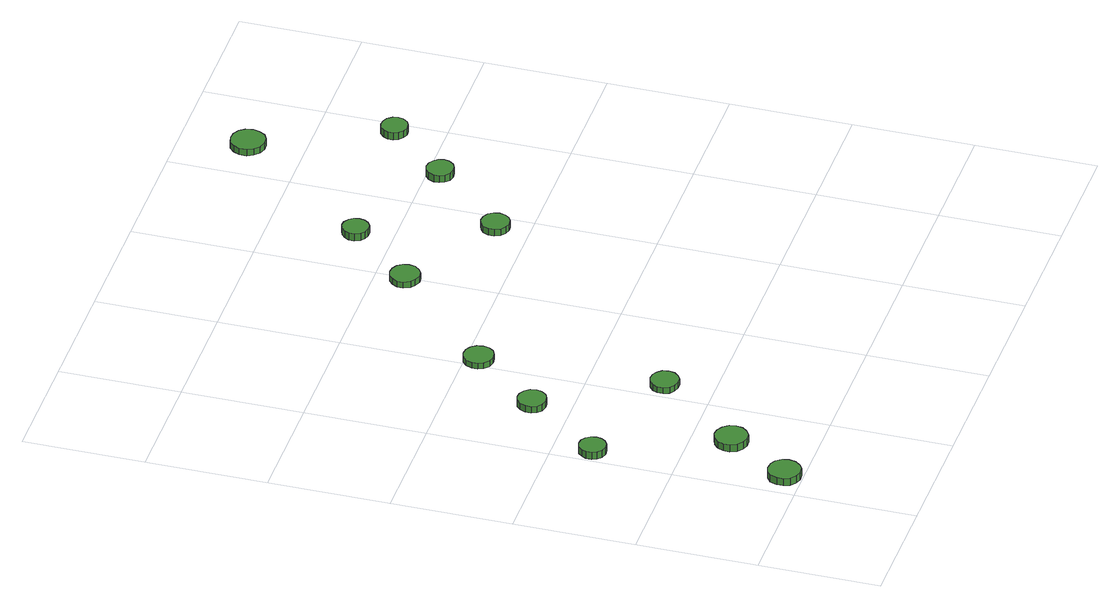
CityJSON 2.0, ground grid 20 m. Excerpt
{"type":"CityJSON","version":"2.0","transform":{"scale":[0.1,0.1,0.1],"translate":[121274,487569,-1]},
"CityObjects":{
"tree1":{"type":"SolitaryVegetationObject","attributes":{"function":"something"},"geometry":[{"type":"MultiSurface","lod":"1","boundaries":[[[0,1,2,3,4,5,6,7,8,9,10,11,12,13,14]],[[15,16,17,18,19,20,21,22,23,24,25,26,27,28,29]],[[0,29,28,1]],[[1,28,27,2]],[[2,27,26,3]],[[3,26,25,4]],[[4,25,24,5]],[[5,24,23,6]],[[6,23,22,7]],[[7,22,21,8]],[[8,21,20,9]],[[9,20,19,10]],[[10,19,18,11]],[[11,18,17,12]],[[12,17,16,13]],[[13,16,15,14]],[[14,15,29,0]]]}]},
"tree2":{"type":"SolitaryVegetationObject","attributes":{"function":"something"},"geometry":[{"type":"MultiSurface","lod":"1","boundaries":[[[30,31,32,33,34,35,36,37,38,39,40,41,42,43,44]],[[45,46,47,48,49,50,51,52,53,54,55,56,57,58,59]],[[30,59,58,31]],[[31,58,57,32]],[[32,57,56,33]],[[33,56,55,34]],[[34,55,54,35]],[[35,54,53,36]],[[36,53,52,37]],[[37,52,51,38]],[[38,51,50,39]],[[39,50,49,40]],[[40,49,48,41]],[[41,48,47,42]],[[42,47,46,43]],[[43,46,45,44]],[[44,45,59,30]]]}]},
"tree3":{"type":"SolitaryVegetationObject","attributes":{"function":"something"},"geometry":[{"type":"MultiSurface","lod":"1","boundaries":[[[60,61,62,63,64,65,66,67,68,69,70,71,72,73,74]],[[75,76,77,78,79,80,81,82,83,84,85,86,87,88,89]],[[60,89,88,61]],[[61,88,87,62]],[[62,87,86,63]],[[63,86,85,64]],[[64,85,84,65]],[[65,84,83,66]],[[66,83,82,67]],[[67,82,81,68]],[[68,81,80,69]],[[69,80,79,70]],[[70,79,78,71]],[[71,78,77,72]],[[72,77,76,73]],[[73,76,75,74]],[[74,75,89,60]]]}]},
"tree4":{"type":"SolitaryVegetationObject","attributes":{"function":"something"},"geometry":[{"type":"MultiSurface","lod":"1","boundaries":[[[90,91,92,93,94,95,96,97,98,99,100,101,102,103,104]],[[105,106,107,108,109,110,111,112,113,114,115,116,117,118,119]],[[90,119,118,91]],[[91,118,117,92]],[[92,117,116,93]],[[93,116,115,94]],[[94,115,114,95]],[[95,114,113,96]],[[96,113,112,97]],[[97,112,111,98]],[[98,111,110,99]],[[99,110,109,100]],[[100,109,108,101]],[[101,108,107,102]],[[102,107,106,103]],[[103,106,105,104]],[[104,105,119,90]]]}]},
"tree5":{"type":"SolitaryVegetationObject","attributes":{"function":"something"},"geometry":[{"type":"MultiSurface","lod":"1","boundaries":[[[120,121,122,123,124,125,126,127,128,129,130,131,132,133,134]],[[135,136,137,138,139,140,141,142,143,144,145,146,147,148,149]],[[120,149,148,121]],[[121,148,147,122]],[[122,147,146,123]],[[123,146,145,124]],[[124,145,144,125]],[[125,144,143,126]],[[126,143,142,127]],[[127,142,141,128]],[[128,141,140,129]],[[129,140,139,130]],[[130,139,138,131]],[[131,138,137,132]],[[132,137,136,133]],[[133,136,135,134]],[[134,135,149,120]]]}]},
"tree6":{"type":"SolitaryVegetationObject","attributes":{"function":"something"},"geometry":[{"type":"MultiSurface","lod":"1","boundaries":[[[150,151,152,153,154,155,156,157,158,159,160,161,162,163,164]],[[165,166,167,168,169,170,171,172,173,174,175,176,177,178,179]],[[150,179,178,151]],[[151,178,177,152]],[[152,177,176,153]],[[153,176,175,154]],[[154,175,174,155]],[[155,174,173,156]],[[156,173,172,157]],[[157,172,171,158]],[[158,171,170,159]],[[159,170,169,160]],[[160,169,168,161]],[[161,168,167,162]],[[162,167,166,163]],[[163,166,165,164]],[[164,165,179,150]]]}]},
"tree7":{"type":"SolitaryVegetationObject","attributes":{"function":"something"},"geometry":[{"type":"MultiSurface","lod":"1","boundaries":[[[180,181,182,183,184,185,186,187,188,189,190,191,192,193,194]],[[195,196,197,198,199,200,201,202,203,204,205,206,207,208,209]],[[180,209,208,181]],[[181,208,207,182]],[[182,207,206,183]],[[183,206,205,184]],[[184,205,204,185]],[[185,204,203,186]],[[186,203,202,187]],[[187,202,201,188]],[[188,201,200,189]],[[189,200,199,190]],[[190,199,198,191]],[[191,198,197,192]],[[192,197,196,193]],[[193,196,195,194]],[[194,195,209,180]]]}]},
"tree8":{"type":"SolitaryVegetationObject","attributes":{"function":"something"},"geometry":[{"type":"MultiSurface","lod":"1","boundaries":[[[210,211,212,213,214,215,216,217,218,219,220,221,222,223,224]],[[225,226,227,228,229,230,231,232,233,234,235,236,237,238,239]],[[210,239,238,211]],[[211,238,237,212]],[[212,237,236,213]],[[213,236,235,214]],[[214,235,234,215]],[[215,234,233,216]],[[216,233,232,217]],[[217,232,231,218]],[[218,231,230,219]],[[219,230,229,220]],[[220,229,228,221]],[[221,228,227,222]],[[222,227,226,223]],[[223,226,225,224]],[[224,225,239,210]]]}]},
"tree9":{"type":"SolitaryVegetationObject","attributes":{"function":"something"},"geometry":[{"type":"MultiSurface","lod":"1","boundaries":[[[240,241,242,243,244,245,246,247,248,249,250,251,252,253,254]],[[255,256,257,258,259,260,261,262,263,264,265,266,267,268,269]],[[240,269,268,241]],[[241,268,267,242]],[[242,267,266,243]],[[243,266,265,244]],[[244,265,264,245]],[[245,264,263,246]],[[246,263,262,247]],[[247,262,261,248]],[[248,261,260,249]],[[249,260,259,250]],[[250,259,258,251]],[[251,258,257,252]],[[252,257,256,253]],[[253,256,255,254]],[[254,255,269,240]]]}]},
"tree10":{"type":"SolitaryVegetationObject","attributes":{"function":"something"},"geometry":[{"type":"MultiSurface","lod":"1","boundaries":[[[270,271,272,273,274,275,276,277,278,279,280,281,282,283,284]],[[285,286,287,288,289,290,291,292,293,294,295,296,297,298,299]],[[270,299,298,271]],[[271,298,297,272]],[[272,297,296,273]],[[273,296,295,274]],[[274,295,294,275]],[[275,294,293,276]],[[276,293,292,277]],[[277,292,291,278]],[[278,291,290,279]],[[279,290,289,280]],[[280,289,288,281]],[[281,288,287,282]],[[282,287,286,283]],[[283,286,285,284]],[[284,285,299,270]]]}]},
"tree11":{"type":"SolitaryVegetationObject","attributes":{"function":"something"},"geometry":[{"type":"MultiSurface","lod":"1","boundaries":[[[300,301,302,303,304,305,306,307,308,309,310,311,312,313,314]],[[315,316,317,318,319,320,321,322,323,324,325,326,327,328,329]],[[300,329,328,301]],[[301,328,327,302]],[[302,327,326,303]],[[303,326,325,304]],[[304,325,324,305]],[[305,324,323,306]],[[306,323,322,307]],[[307,322,321,308]],[[308,321,320,309]],[[309,320,319,310]],[[310,319,318,311]],[[311,318,317,312]],[[312,317,316,313]],[[313,316,315,314]],[[314,315,329,300]]]}]},
"tree12":{"type":"SolitaryVegetationObject","attributes":{"function":"something"},"geometry":[{"type":"MultiSurface","lod":"1","boundaries":[[[330,331,332,333,334,335,336,337,338,339,340,341,342,343,344]],[[345,346,347,348,349,350,351,352,353,354,355,356,357,358,359]],[[330,359,358,331]],[[331,358,357,332]],[[332,357,356,333]],[[333,356,355,334]],[[334,355,354,335]],[[335,354,353,336]],[[336,353,352,337]],[[337,352,351,338]],[[338,351,350,339]],[[339,350,349,340]],[[340,349,348,341]],[[341,348,347,342]],[[342,347,346,343]],[[343,346,345,344]],[[344,345,359,330]]]}]}
},
"vertices":[
[73,30,20],[71,41,20],[64,50,20],[55,55,20],[43,56,20],[33,53,20],[24,46,20],[20,35,20],[20,24,20],[24,14,20],[33,7,20],[43,3,20],[55,4,20],[64,10,20],[71,19,20],[71,19,7],[64,10,7],[55,4,7],[43,3,7],[33,7,7],[24,14,7],[20,24,7],[20,35,7],[24,46,7],[33,53,7],[43,56,7],[55,55,7],[64,50,7],[71,41,7],[73,30,7],
[49,337,19],[47,346,19],[42,353,19],[34,358,19],[25,359,19],[16,356,19],[10,350,19],[6,342,19],[6,332,19],[10,324,19],[16,318,19],[25,315,19],[34,316,19],[42,321,19],[47,328,19],[47,328,6],[42,321,6],[34,316,6],[25,315,6],[16,318,6],[10,324,6],[6,332,6],[6,342,6],[10,350,6],[16,356,6],[25,359,6],[34,358,6],[42,353,6],[47,346,6],[49,337,6],
[140,136,19],[138,147,19],[131,156,19],[121,162,19],[110,163,19],[100,159,19],[91,152,19],[87,142,19],[87,131,19],[91,120,19],[100,113,19],[110,109,19],[121,110,19],[131,116,19],[138,125,19],[138,125,6],[131,116,6],[121,110,6],[110,109,6],[100,113,6],[91,120,6],[87,131,6],[87,142,6],[91,152,6],[100,159,6],[110,163,6],[121,162,6],[131,156,6],[138,147,6],[140,136,6],
[148,464,18],[146,474,18],[140,482,18],[131,487,18],[122,488,18],[112,485,18],[105,478,18],[101,469,18],[101,459,18],[105,450,18],[112,444,18],[122,441,18],[131,442,18],[140,447,18],[146,455,18],[146,455,6],[140,447,6],[131,442,6],[122,441,6],[112,444,6],[105,450,6],[101,459,6],[101,469,6],[105,478,6],[112,485,6],[122,488,6],[131,487,6],[140,482,6],[146,474,6],[148,464,6],
[256,280,18],[254,290,18],[248,297,18],[240,302,18],[230,303,18],[221,300,18],[213,294,18],[209,285,18],[209,275,18],[213,266,18],[221,260,18],[230,257,18],[240,258,18],[248,263,18],[254,270,18],[254,270,7],[248,263,7],[240,258,7],[230,257,7],[221,260,7],[213,266,7],[209,275,7],[209,285,7],[213,294,7],[221,300,7],[230,303,7],[240,302,7],[248,297,7],[254,290,7],[256,280,7],
[241,578,17],[239,588,17],[233,597,17],[224,602,17],[214,603,17],[204,600,17],[196,593,17],[192,583,17],[192,573,17],[196,564,17],[204,557,17],[214,554,17],[224,555,17],[233,560,17],[239,568,17],[239,568,7],[233,560,7],[224,555,7],[214,554,7],[204,557,7],[196,564,7],[192,573,7],[192,583,7],[196,593,7],[204,600,7],[214,603,7],[224,602,7],[233,597,7],[239,588,7],[241,578,7],
[421,752,18],[419,762,18],[413,770,18],[404,775,18],[394,776,18],[384,773,18],[377,766,18],[372,757,18],[372,747,18],[377,737,18],[384,731,18],[394,727,18],[404,728,18],[413,734,18],[419,742,18],[419,742,7],[413,734,7],[404,728,7],[394,727,7],[384,731,7],[377,737,7],[372,747,7],[372,757,7],[377,766,7],[384,773,7],[394,776,7],[404,775,7],[413,770,7],[419,762,7],[421,752,7],
[516,861,21],[514,870,21],[509,877,21],[501,882,21],[492,883,21],[484,880,21],[477,874,21],[473,866,21],[473,857,21],[477,848,21],[484,842,21],[492,840,21],[501,840,21],[509,845,21],[514,852,21],[514,852,8],[509,845,8],[501,840,8],[492,840,8],[484,842,8],[477,848,8],[473,857,8],[473,866,8],[477,874,8],[484,880,8],[492,883,8],[501,882,8],[509,877,8],[514,870,8],[516,861,8],
[595,656,19],[593,665,19],[588,673,19],[579,678,19],[570,679,19],[561,676,19],[553,670,19],[549,661,19],[549,651,19],[553,642,19],[561,636,19],[570,633,19],[579,634,19],[588,639,19],[593,647,19],[593,647,7],[588,639,7],[579,634,7],[570,633,7],[561,636,7],[553,642,7],[549,651,7],[549,661,7],[553,670,7],[561,676,7],[570,679,7],[579,678,7],[588,673,7],[593,665,7],[595,656,7],
[710,780,20],[708,789,20],[702,796,20],[694,801,20],[685,802,20],[676,799,20],[669,793,20],[665,784,20],[665,775,20],[669,767,20],[676,760,20],[685,758,20],[694,759,20],[702,763,20],[708,771,20],[708,771,7],[702,763,7],[694,759,7],[685,758,7],[676,760,7],[669,767,7],[665,775,7],[665,784,7],[669,793,7],[676,799,7],[685,802,7],[694,801,7],[702,796,7],[708,789,7],[710,780,7],
[705,1090,20],[702,1102,20],[696,1111,20],[685,1117,20],[674,1118,20],[662,1115,20],[654,1107,20],[649,1096,20],[649,1084,20],[654,1074,20],[662,1066,20],[674,1062,20],[685,1063,20],[696,1069,20],[702,1079,20],[702,1079,8],[696,1069,8],[685,1063,8],[674,1062,8],[662,1066,8],[654,1074,8],[649,1084,8],[649,1096,8],[654,1107,8],[662,1115,8],[674,1118,8],[685,1117,8],[696,1111,8],[702,1102,8],[705,1090,8],
[801,882,20],[799,890,20],[793,898,20],[785,902,20],[776,903,20],[768,901,20],[761,894,20],[757,886,20],[757,877,20],[761,869,20],[768,863,20],[776,860,20],[785,861,20],[793,865,20],[799,873,20],[799,873,7],[793,865,7],[785,861,7],[776,860,7],[768,863,7],[761,869,7],[757,877,7],[757,886,7],[761,894,7],[768,901,7],[776,903,7],[785,902,7],[793,898,7],[799,890,7],[801,882,7]
]}
